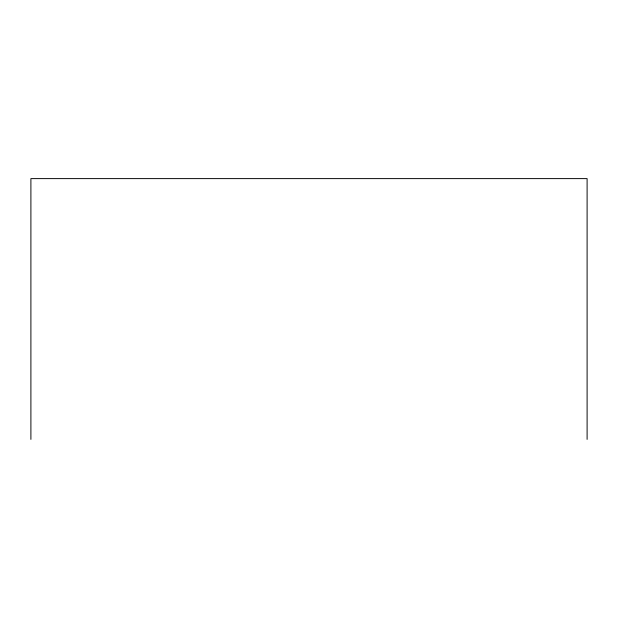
<?xml version="1.0" encoding="UTF-8"?>
<svg xmlns="http://www.w3.org/2000/svg" width="618" height="618" viewBox="0 0 618 618"><rect width="100%" height="100%" fill="white"/><g stroke="black" fill="none" stroke-linecap="round" stroke-linejoin="round"><path stroke-width="0.93" d="M587.1 439.39L587.1 178.61L30.9 178.61L30.9 439.39"/></g></svg>
